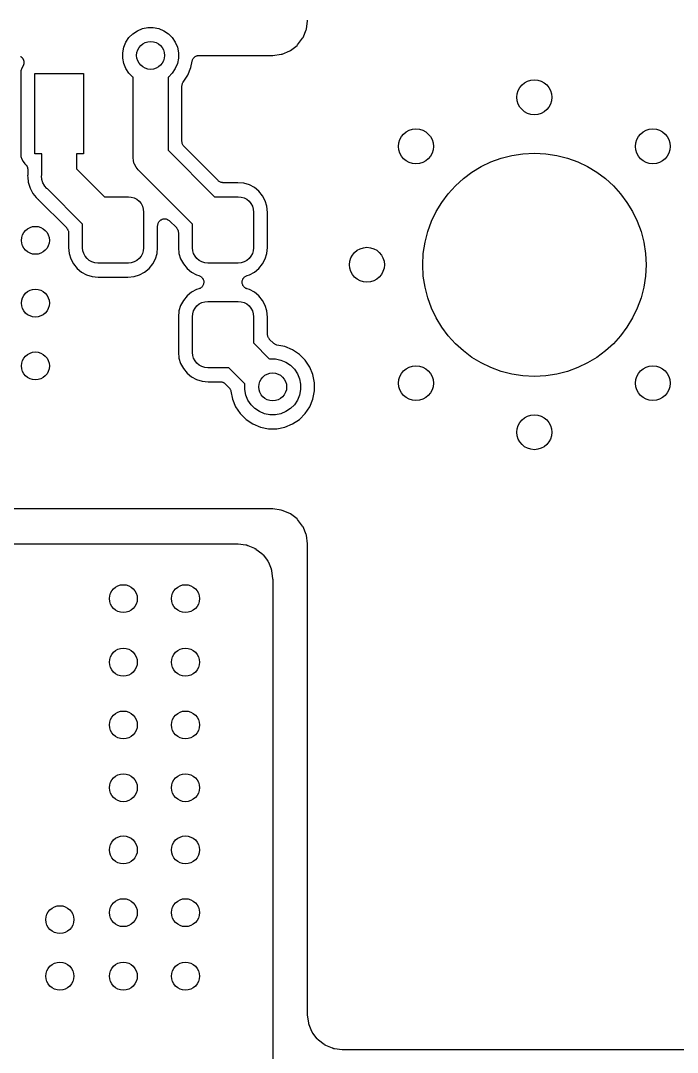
# Model space of a CAD drawing. Extents: x 57.2 to 140.8, y -181.8 to -103.2.
# Drawn here: x 92.89 to 102.3, y -168.79 to -154 of the extents above; entities that cross this region are included whole.
import ezdxf

# ---------------------------------------------------------------- set-up
doc = ezdxf.new("R2010")
doc.units = 0
doc.layers.add('BLACK', color=7, linetype='CONTINUOUS')

msp = doc.modelspace()

# ---------------------------------------------------------------- linework, layer by layer
at = {"layer": 'BLACK', "linetype": 'CONTINUOUS'}
for p, q in [((96.9838, -154.123), (96.9996, -154.003)), ((96.9996, -154.003), (97, -153.997)), ((94.4393, -154.245), (94.495, -154.189)), ((94.495, -154.189), (94.5605, -154.146)), ((94.5605, -154.146), (94.6333, -154.115)), ((94.6333, -154.115), (94.7106, -154.1)), ((94.7106, -154.1), (94.7894, -154.1)), ((94.7894, -154.1), (94.8667, -154.115)), ((94.8667, -154.115), (94.9395, -154.146)), ((94.9395, -154.146), (95.005, -154.189)), ((95.005, -154.189), (95.0607, -154.245)), ((96.9355, -154.244), (96.9805, -154.135)), ((96.9805, -154.135), (96.9838, -154.123)), ((94.3654, -154.383), (94.3955, -154.311)), ((94.3955, -154.311), (94.4393, -154.245)), ((95.0607, -154.245), (95.1045, -154.311)), ((95.1045, -154.311), (95.1346, -154.383)), ((96.7552, -154.429), (96.8484, -154.358)), ((96.8484, -154.358), (96.8575, -154.348)), ((96.8575, -154.348), (96.929, -154.255)), ((96.929, -154.255), (96.9355, -154.244)), ((94.35, -154.461), (94.3654, -154.383)), ((94.35, -154.539), (94.35, -154.461)), ((95.1346, -154.383), (95.15, -154.461)), ((95.15, -154.461), (95.15, -154.539)), ((95.3974, -154.512), (95.4057, -154.508)), ((95.4057, -154.508), (95.4061, -154.507)), ((95.4061, -154.507), (95.4064, -154.507)), ((95.4064, -154.507), (95.4154, -154.505)), ((95.4154, -154.505), (95.4244, -154.502)), ((95.4244, -154.502), (95.4248, -154.502)), ((95.4248, -154.502), (95.4252, -154.502)), ((95.4252, -154.502), (95.4345, -154.501)), ((95.4345, -154.501), (95.4438, -154.5)), ((95.4438, -154.5), (96.4967, -154.5)), ((96.4967, -154.5), (96.5032, -154.5)), ((96.5032, -154.5), (96.6229, -154.484)), ((96.6229, -154.484), (96.6355, -154.48)), ((96.6355, -154.48), (96.7439, -154.436)), ((96.7439, -154.436), (96.7552, -154.429)), ((92.8874, -154.515), (92.8919, -154.517)), ((92.8919, -154.517), (92.8954, -154.52)), ((92.8954, -154.52), (92.8993, -154.523)), ((92.8993, -154.523), (92.9029, -154.527)), ((92.9029, -154.527), (92.9068, -154.53)), ((92.9235, -154.647), (92.9043, -154.683)), ((92.9068, -154.53), (92.9097, -154.534)), ((92.9097, -154.534), (92.913, -154.537)), ((92.913, -154.537), (92.9158, -154.541)), ((92.9158, -154.541), (92.919, -154.545)), ((92.919, -154.545), (92.9212, -154.549)), ((92.9212, -154.549), (92.9238, -154.553)), ((92.9253, -154.643), (92.9235, -154.647)), ((92.9238, -154.553), (92.9257, -154.558)), ((92.9275, -154.639), (92.9253, -154.643)), ((92.9257, -154.558), (92.9281, -154.563)), ((92.9291, -154.634), (92.9275, -154.639)), ((92.9281, -154.563), (92.9294, -154.567)), ((92.931, -154.629), (92.9291, -154.634)), ((92.9294, -154.567), (92.9312, -154.571)), ((92.9319, -154.625), (92.931, -154.629)), ((92.9312, -154.571), (92.9321, -154.576)), ((92.9333, -154.62), (92.9319, -154.625)), ((92.9321, -154.576), (92.9336, -154.581)), ((92.9339, -154.615), (92.9333, -154.62)), ((92.9336, -154.581), (92.934, -154.586)), ((92.9349, -154.61), (92.9339, -154.615)), ((92.934, -154.586), (92.9349, -154.59)), ((92.9349, -154.59), (92.9349, -154.596)), ((92.9349, -154.596), (92.9354, -154.601)), ((92.9354, -154.601), (92.9349, -154.605)), ((92.9349, -154.605), (92.9349, -154.61)), ((94.3654, -154.617), (94.35, -154.539)), ((94.3955, -154.689), (94.3654, -154.617)), ((95.1346, -154.617), (95.1045, -154.689)), ((95.15, -154.539), (95.1346, -154.617)), ((95.3269, -154.675), (95.3457, -154.58)), ((95.3457, -154.58), (95.3459, -154.58)), ((95.3459, -154.58), (95.346, -154.579)), ((95.3459, -154.58), (95.3459, -154.58)), ((95.3459, -154.58), (95.3459, -154.58)), ((95.346, -154.579), (95.3489, -154.57)), ((95.3489, -154.57), (95.3516, -154.561)), ((95.3516, -154.561), (95.3518, -154.561)), ((95.3518, -154.561), (95.3519, -154.561)), ((95.3519, -154.561), (95.3565, -154.552)), ((95.3565, -154.552), (95.3609, -154.544)), ((95.3609, -154.544), (95.3612, -154.544)), ((95.3612, -154.544), (95.3614, -154.543)), ((95.3614, -154.543), (95.3674, -154.536)), ((95.3674, -154.536), (95.3734, -154.529)), ((95.3734, -154.529), (95.3737, -154.529)), ((95.3737, -154.529), (95.3739, -154.528)), ((95.3739, -154.528), (95.3812, -154.523)), ((95.3812, -154.523), (95.3885, -154.517)), ((95.3885, -154.517), (95.3888, -154.517)), ((95.3888, -154.517), (95.3891, -154.516)), ((95.3891, -154.516), (95.3974, -154.512)), ((92.8929, -154.721), (92.8885, -154.765)), ((92.8885, -154.765), (92.8885, -155.905)), ((92.9043, -154.683), (92.8929, -154.721)), ((93.09, -155.91), (93.09, -154.76)), ((93.09, -154.76), (93.79, -154.76)), ((93.79, -154.76), (93.79, -155.91)), ((94.4393, -154.755), (94.3955, -154.689)), ((94.495, -154.811), (94.4393, -154.755)), ((95.0607, -154.755), (95.005, -154.811)), ((95.1045, -154.689), (95.0607, -154.755)), ((95.2169, -154.881), (95.2817, -154.784)), ((95.2817, -154.784), (95.3269, -154.675)), ((94.5, -154.814), (94.495, -154.811)), ((94.5, -155.078), (94.5, -154.814)), ((95.005, -154.811), (95, -154.814)), ((95, -154.814), (95, -155.859)), ((95.2, -154.935), (95.201, -154.926)), ((95.2, -154.937), (95.2, -154.935)), ((95.2, -155.735), (95.2, -154.937)), ((95.2, -154.937), (95.2, -154.937)), ((95.2, -154.937), (95.2, -154.937)), ((95.2, -154.937), (95.2, -154.937)), ((95.201, -154.926), (95.202, -154.917)), ((95.202, -154.917), (95.2021, -154.917)), ((95.2021, -154.917), (95.2022, -154.916)), ((95.2022, -154.916), (95.205, -154.907)), ((95.205, -154.907), (95.2076, -154.898)), ((95.2076, -154.898), (95.2079, -154.898)), ((95.2079, -154.898), (95.2081, -154.897)), ((95.2081, -154.897), (95.2125, -154.889)), ((95.2125, -154.889), (95.2169, -154.881)), ((94.5, -155.95), (94.5, -155.078)), ((94.5, -155.078), (94.5, -155.078)), ((95.2009, -155.744), (95.2, -155.735)), ((95.2017, -155.753), (95.2009, -155.744)), ((95.2019, -155.754), (95.2017, -155.753)), ((95.2046, -155.763), (95.2019, -155.754)), ((95.2019, -155.754), (95.2019, -155.754)), ((95.2072, -155.772), (95.2046, -155.763)), ((95.2074, -155.772), (95.2072, -155.772)), ((95.2075, -155.773), (95.2074, -155.772)), ((95.2119, -155.781), (95.2075, -155.773)), ((95.2161, -155.789), (95.2119, -155.781)), ((95.2165, -155.79), (95.2161, -155.789)), ((95.2167, -155.79), (95.2165, -155.79)), ((95.2225, -155.797), (95.2167, -155.79)), ((95.2283, -155.804), (95.2225, -155.797)), ((95.229, -155.805), (95.2283, -155.804)), ((95.2291, -155.805), (95.229, -155.805)), ((95.229, -155.805), (95.229, -155.805)), ((95.2293, -155.805), (95.2291, -155.805)), ((95.7182, -156.294), (95.2293, -155.805)), ((92.8885, -155.905), (92.8929, -155.949)), ((92.8929, -155.949), (92.9043, -155.987)), ((92.9043, -155.987), (92.9229, -156.022)), ((93.19, -155.91), (93.09, -155.91)), ((93.19, -156.215), (93.19, -155.91)), ((93.79, -155.91), (93.69, -155.91)), ((93.69, -155.91), (93.69, -156.124)), ((94.4988, -155.963), (94.5, -155.95)), ((94.5036, -156.012), (94.4988, -155.963)), ((95, -155.859), (95.6661, -156.525)), ((92.9229, -156.022), (92.9479, -156.052)), ((92.9479, -156.052), (92.9534, -156.057)), ((92.9534, -156.057), (92.9545, -156.058)), ((92.9545, -156.058), (92.9576, -156.061)), ((92.9576, -156.061), (92.961, -156.063)), ((92.961, -156.063), (92.9644, -156.068)), ((92.9644, -156.068), (92.9681, -156.072)), ((92.9681, -156.072), (92.9705, -156.075)), ((92.9705, -156.075), (92.9733, -156.079)), ((92.9733, -156.079), (92.9758, -156.083)), ((92.9758, -156.083), (92.9788, -156.088)), ((92.9788, -156.088), (92.9804, -156.092)), ((92.9804, -156.092), (92.9825, -156.096)), ((92.9825, -156.096), (92.984, -156.101)), ((92.984, -156.101), (92.986, -156.106)), ((92.986, -156.106), (92.9868, -156.11)), ((92.9868, -156.11), (92.9881, -156.115)), ((92.9881, -156.115), (92.9886, -156.12)), ((92.9886, -156.12), (92.9896, -156.125)), ((92.9896, -156.125), (92.9896, -156.13)), ((92.9896, -156.13), (92.99, -156.134)), ((92.99, -156.134), (92.99, -156.2)), ((93.69, -156.124), (94.0911, -156.525)), ((94.5171, -156.056), (94.5036, -156.012)), ((94.5179, -156.059), (94.5171, -156.056)), ((94.5411, -156.102), (94.5179, -156.059)), ((94.5724, -156.14), (94.5411, -156.102)), ((92.9895, -156.21), (92.9878, -156.227)), ((92.9878, -156.227), (92.9895, -156.245)), ((92.99, -156.202), (92.9895, -156.206)), ((92.9895, -156.206), (92.9895, -156.21)), ((92.9895, -156.245), (92.9895, -156.245)), ((92.9895, -156.245), (92.9965, -156.316)), ((92.99, -156.2), (92.99, -156.202)), ((93.1888, -156.227), (93.19, -156.215)), ((93.1936, -156.277), (93.1888, -156.227)), ((93.2079, -156.324), (93.1936, -156.277)), ((94.5819, -156.148), (94.5724, -156.14)), ((95.35, -156.916), (94.5819, -156.148)), ((92.9965, -156.316), (93.006, -156.347)), ((93.006, -156.347), (93.0222, -156.401)), ((93.0222, -156.401), (93.064, -156.479)), ((93.2306, -156.366), (93.2079, -156.324)), ((93.2311, -156.367), (93.2306, -156.366)), ((93.2624, -156.405), (93.2311, -156.367)), ((93.2719, -156.413), (93.2624, -156.405)), ((93.775, -156.916), (93.2719, -156.413)), ((95.7254, -156.3), (95.7182, -156.294)), ((95.7324, -156.306), (95.7254, -156.3)), ((95.7328, -156.306), (95.7324, -156.306)), ((95.7332, -156.307), (95.7328, -156.306)), ((95.7414, -156.311), (95.7332, -156.307)), ((95.7495, -156.315), (95.7414, -156.311)), ((95.75, -156.316), (95.7495, -156.315)), ((95.7504, -156.316), (95.75, -156.316)), ((95.7592, -156.319), (95.7504, -156.316)), ((95.7681, -156.321), (95.7592, -156.319)), ((95.7686, -156.321), (95.7681, -156.321)), ((95.7691, -156.322), (95.7686, -156.321)), ((95.7783, -156.323), (95.7691, -156.322)), ((95.7875, -156.324), (95.7783, -156.323)), ((95.7885, -156.324), (95.7875, -156.324)), ((95.7889, -156.324), (95.7885, -156.324)), ((95.7885, -156.324), (95.7885, -156.324)), ((95.7885, -156.324), (95.7885, -156.324)), ((96.0013, -156.324), (95.7889, -156.324)), ((96.0881, -156.332), (96.0013, -156.324)), ((96.1669, -156.356), (96.0881, -156.332)), ((96.2394, -156.395), (96.1669, -156.356)), ((96.303, -156.447), (96.2394, -156.395)), ((93.064, -156.479), (93.1093, -156.534)), ((93.1093, -156.534), (93.1093, -156.534)), ((93.1093, -156.534), (93.1203, -156.547)), ((93.1203, -156.547), (93.1336, -156.558)), ((93.1336, -156.558), (93.1347, -156.559)), ((93.1347, -156.559), (93.1376, -156.562)), ((93.1376, -156.562), (93.1409, -156.565)), ((93.1409, -156.565), (93.5443, -156.968)), ((94.0911, -156.525), (94.4312, -156.525)), ((94.4312, -156.525), (94.4739, -156.529)), ((94.4739, -156.529), (94.515, -156.542)), ((94.515, -156.542), (94.5528, -156.562)), ((94.5528, -156.562), (94.5859, -156.589)), ((95.6661, -156.525), (96.0062, -156.525)), ((96.0062, -156.525), (96.0489, -156.529)), ((96.0489, -156.529), (96.09, -156.542)), ((96.09, -156.542), (96.1278, -156.562)), ((96.1278, -156.562), (96.1609, -156.589)), ((96.3552, -156.511), (96.303, -156.447)), ((96.394, -156.583), (96.3552, -156.511)), ((94.5859, -156.589), (94.6131, -156.622)), ((94.6131, -156.622), (94.6333, -156.66)), ((94.6333, -156.66), (94.6458, -156.701)), ((94.6458, -156.701), (94.65, -156.744)), ((96.1609, -156.589), (96.1881, -156.622)), ((96.1881, -156.622), (96.2083, -156.66)), ((96.2083, -156.66), (96.2208, -156.701)), ((96.2208, -156.701), (96.225, -156.744)), ((96.4179, -156.662), (96.394, -156.583)), ((96.4265, -156.749), (96.4179, -156.662)), ((94.65, -156.744), (94.65, -157.256)), ((94.8749, -156.878), (94.8812, -156.871)), ((94.8812, -156.871), (94.8814, -156.87)), ((94.8814, -156.87), (94.8815, -156.87)), ((94.8815, -156.87), (94.8888, -156.864)), ((94.8888, -156.864), (94.8964, -156.858)), ((94.8964, -156.858), (94.8966, -156.858)), ((94.8966, -156.858), (94.8967, -156.858)), ((94.8967, -156.858), (94.9051, -156.854)), ((94.9051, -156.854), (94.9137, -156.849)), ((94.9137, -156.849), (94.9138, -156.849)), ((94.9138, -156.849), (94.914, -156.849)), ((94.914, -156.849), (94.9231, -156.846)), ((94.9231, -156.846), (94.9324, -156.844)), ((94.9324, -156.844), (94.9325, -156.844)), ((94.9325, -156.844), (94.9327, -156.844)), ((94.9327, -156.844), (94.9424, -156.843)), ((94.9424, -156.843), (94.9518, -156.842)), ((94.9518, -156.842), (94.952, -156.842)), ((94.952, -156.842), (94.9521, -156.842)), ((94.9521, -156.842), (94.9619, -156.843)), ((94.9619, -156.843), (94.9712, -156.844)), ((94.9712, -156.844), (94.9714, -156.844)), ((94.9714, -156.844), (94.9716, -156.844)), ((94.9716, -156.844), (94.9808, -156.847)), ((94.9808, -156.847), (94.9899, -156.849)), ((94.9899, -156.849), (94.99, -156.85)), ((94.99, -156.85), (94.9902, -156.85)), ((94.9902, -156.85), (94.9986, -156.854)), ((94.9986, -156.854), (95.0071, -156.859)), ((95.0071, -156.859), (95.0072, -156.859)), ((95.0072, -156.859), (95.0074, -156.859)), ((95.0074, -156.859), (95.0147, -156.865)), ((95.0147, -156.865), (95.0222, -156.871)), ((95.0222, -156.871), (95.1193, -156.968)), ((96.225, -156.744), (96.225, -157.256)), ((96.4265, -157.251), (96.4265, -156.749)), ((93.5443, -156.968), (93.5445, -156.968)), ((93.5445, -156.968), (93.5445, -156.968)), ((93.5445, -156.968), (93.5445, -156.968)), ((93.5445, -156.968), (93.5452, -156.969)), ((93.5452, -156.969), (93.551, -156.976)), ((93.551, -156.976), (93.5568, -156.984)), ((93.5568, -156.984), (93.5571, -156.984)), ((93.5571, -156.984), (93.5574, -156.984)), ((93.5574, -156.984), (93.5617, -156.993)), ((93.5617, -156.993), (93.566, -157.001)), ((93.566, -157.001), (93.5662, -157.001)), ((93.5662, -157.001), (93.5664, -157.002)), ((93.5664, -157.002), (93.569, -157.011)), ((93.569, -157.011), (93.5716, -157.019)), ((93.5716, -157.019), (93.5717, -157.02)), ((93.5717, -157.02), (93.5718, -157.02)), ((93.5718, -157.02), (93.5726, -157.03)), ((93.775, -157.256), (93.775, -156.916)), ((94.8515, -156.94), (94.8526, -156.931)), ((94.8515, -156.941), (94.8515, -156.94)), ((94.8515, -156.942), (94.8515, -156.941)), ((94.8515, -156.941), (94.8515, -156.941)), ((94.8515, -156.941), (94.8515, -156.941)), ((94.8515, -157.251), (94.8515, -156.942)), ((94.8526, -156.931), (94.8536, -156.921)), ((94.8536, -156.921), (94.8566, -156.912)), ((94.8536, -156.921), (94.8536, -156.921)), ((94.8536, -156.921), (94.8536, -156.921)), ((94.8566, -156.912), (94.8594, -156.903)), ((94.8594, -156.903), (94.8595, -156.903)), ((94.8595, -156.902), (94.8642, -156.894)), ((94.8595, -156.903), (94.8595, -156.902)), ((94.8642, -156.894), (94.8687, -156.886)), ((94.8687, -156.886), (94.8689, -156.885)), ((94.8689, -156.885), (94.8749, -156.878)), ((94.8689, -156.885), (94.8689, -156.885)), ((95.1193, -156.968), (95.1195, -156.968)), ((95.1195, -156.968), (95.1195, -156.968)), ((95.1195, -156.968), (95.1195, -156.968)), ((95.1195, -156.968), (95.1202, -156.969)), ((95.1202, -156.969), (95.126, -156.976)), ((95.126, -156.976), (95.1318, -156.984)), ((95.1318, -156.984), (95.1321, -156.984)), ((95.1321, -156.984), (95.1324, -156.984)), ((95.1324, -156.984), (95.1367, -156.993)), ((95.1367, -156.993), (95.141, -157.001)), ((95.141, -157.001), (95.1412, -157.001)), ((95.1412, -157.001), (95.1414, -157.002)), ((95.1414, -157.002), (95.144, -157.011)), ((95.144, -157.011), (95.1466, -157.019)), ((95.1466, -157.019), (95.1467, -157.02)), ((95.1467, -157.02), (95.1468, -157.02)), ((95.1468, -157.02), (95.1476, -157.03)), ((95.35, -157.256), (95.35, -156.916)), ((93.5726, -157.03), (93.5735, -157.039)), ((93.5735, -157.039), (93.5735, -157.251)), ((95.1476, -157.03), (95.1485, -157.039)), ((95.1485, -157.039), (95.1485, -157.251)), ((93.5735, -157.251), (93.5821, -157.338)), ((93.7792, -157.299), (93.775, -157.256)), ((93.7917, -157.34), (93.7792, -157.299)), ((94.6458, -157.299), (94.6333, -157.34)), ((94.65, -157.256), (94.6458, -157.299)), ((94.8429, -157.338), (94.8515, -157.251)), ((95.1485, -157.251), (95.1571, -157.338)), ((95.3542, -157.299), (95.35, -157.256)), ((95.3667, -157.34), (95.3542, -157.299)), ((96.2208, -157.299), (96.2083, -157.34)), ((96.225, -157.256), (96.2208, -157.299)), ((96.4179, -157.338), (96.4265, -157.251)), ((93.5821, -157.338), (93.606, -157.417)), ((93.606, -157.417), (93.6448, -157.489)), ((93.8119, -157.378), (93.7917, -157.34)), ((93.8391, -157.411), (93.8119, -157.378)), ((93.8722, -157.438), (93.8391, -157.411)), ((93.91, -157.458), (93.8722, -157.438)), ((93.9511, -157.471), (93.91, -157.458)), ((94.515, -157.458), (94.4739, -157.471)), ((94.5528, -157.438), (94.515, -157.458)), ((94.5859, -157.411), (94.5528, -157.438)), ((94.6131, -157.378), (94.5859, -157.411)), ((94.6333, -157.34), (94.6131, -157.378)), ((94.7802, -157.489), (94.819, -157.417)), ((94.819, -157.417), (94.8429, -157.338)), ((95.1571, -157.338), (95.181, -157.417)), ((95.181, -157.417), (95.2198, -157.489)), ((95.3869, -157.378), (95.3667, -157.34)), ((95.4141, -157.411), (95.3869, -157.378)), ((95.4472, -157.438), (95.4141, -157.411)), ((95.485, -157.458), (95.4472, -157.438)), ((95.5261, -157.471), (95.485, -157.458)), ((96.09, -157.458), (96.0489, -157.471)), ((96.1278, -157.438), (96.09, -157.458)), ((96.1609, -157.411), (96.1278, -157.438)), ((96.1881, -157.378), (96.1609, -157.411)), ((96.2083, -157.34), (96.1881, -157.378)), ((96.3552, -157.489), (96.394, -157.417)), ((96.394, -157.417), (96.4179, -157.338)), ((93.6448, -157.489), (93.697, -157.553)), ((93.697, -157.553), (93.7606, -157.605)), ((93.7606, -157.605), (93.8331, -157.644)), ((93.9937, -157.475), (93.9511, -157.471)), ((94.4312, -157.475), (93.9937, -157.475)), ((94.4739, -157.471), (94.4312, -157.475)), ((94.5919, -157.644), (94.6644, -157.605)), ((94.6644, -157.605), (94.728, -157.553)), ((94.728, -157.553), (94.7802, -157.489)), ((95.2198, -157.489), (95.272, -157.553)), ((95.272, -157.553), (95.3356, -157.605)), ((95.3356, -157.605), (95.4081, -157.644)), ((95.5687, -157.475), (95.5261, -157.471)), ((96.0062, -157.475), (95.5687, -157.475)), ((96.0489, -157.471), (96.0062, -157.475)), ((96.1669, -157.644), (96.2394, -157.605)), ((96.2394, -157.605), (96.303, -157.553)), ((96.303, -157.553), (96.3552, -157.489)), ((93.8331, -157.644), (93.9119, -157.668)), ((93.9119, -157.668), (93.9987, -157.676)), ((93.9987, -157.676), (94.4263, -157.676)), ((94.4263, -157.676), (94.5131, -157.668)), ((94.5131, -157.668), (94.5919, -157.644)), ((95.4081, -157.644), (95.442, -157.654)), ((95.442, -157.654), (95.4431, -157.655)), ((95.4431, -157.655), (95.4431, -157.655)), ((95.4431, -157.655), (95.4431, -157.655)), ((95.4431, -157.655), (95.4434, -157.655)), ((95.4434, -157.655), (95.4524, -157.659)), ((95.4524, -157.659), (95.4611, -157.662)), ((95.4611, -157.662), (95.4612, -157.662)), ((95.4612, -157.662), (95.4613, -157.662)), ((95.4613, -157.662), (95.4696, -157.668)), ((95.4696, -157.668), (95.4772, -157.673)), ((95.4772, -157.673), (95.4773, -157.673)), ((95.4773, -157.673), (95.4774, -157.673)), ((95.4774, -157.673), (95.4844, -157.681)), ((95.4844, -157.681), (95.4909, -157.687)), ((95.4909, -157.687), (95.4909, -157.687)), ((95.4909, -157.687), (95.491, -157.687)), ((95.491, -157.687), (95.4963, -157.695)), ((95.4963, -157.695), (95.5016, -157.704)), ((95.5016, -157.704), (95.5016, -157.704)), ((95.5016, -157.704), (95.5017, -157.704)), ((95.5017, -157.704), (95.5051, -157.712)), ((95.5051, -157.712), (95.5089, -157.722)), ((95.5089, -157.722), (95.5089, -157.722)), ((95.5089, -157.722), (95.509, -157.722)), ((95.509, -157.722), (95.5107, -157.731)), ((95.5125, -157.761), (95.5105, -157.77)), ((95.5107, -157.731), (95.5126, -157.741)), ((95.5126, -157.741), (95.5125, -157.751)), ((95.5125, -157.751), (95.5125, -157.76)), ((95.5125, -157.76), (95.5125, -157.76)), ((95.5125, -157.76), (95.5125, -157.761)), ((95.5126, -157.741), (95.5126, -157.741)), ((95.5126, -157.741), (95.5126, -157.741)), ((96.0624, -157.759), (96.0625, -157.749)), ((96.0643, -157.769), (96.0624, -157.759)), ((96.0624, -157.759), (96.0624, -157.759)), ((96.0624, -157.759), (96.0624, -157.759)), ((96.0625, -157.739), (96.0645, -157.73)), ((96.0625, -157.74), (96.0625, -157.739)), ((96.0625, -157.749), (96.0625, -157.74)), ((96.0625, -157.74), (96.0625, -157.74)), ((96.0645, -157.73), (96.0664, -157.721)), ((96.0664, -157.721), (96.0665, -157.72)), ((96.0665, -157.72), (96.0703, -157.711)), ((96.0665, -157.72), (96.0665, -157.72)), ((96.0703, -157.711), (96.074, -157.703)), ((96.074, -157.703), (96.074, -157.702)), ((96.074, -157.702), (96.0741, -157.702)), ((96.0741, -157.702), (96.0796, -157.694)), ((96.0796, -157.694), (96.0848, -157.686)), ((96.0848, -157.686), (96.0849, -157.686)), ((96.0849, -157.686), (96.085, -157.686)), ((96.085, -157.686), (96.0919, -157.679)), ((96.0919, -157.679), (96.0987, -157.673)), ((96.0987, -157.673), (96.0988, -157.673)), ((96.0988, -157.673), (96.0989, -157.672)), ((96.0989, -157.672), (96.1068, -157.667)), ((96.1068, -157.667), (96.1149, -157.662)), ((96.1149, -157.662), (96.115, -157.662)), ((96.115, -157.662), (96.1152, -157.662)), ((96.1152, -157.662), (96.124, -157.658)), ((96.124, -157.658), (96.133, -157.654)), ((96.133, -157.654), (96.1332, -157.654)), ((96.1332, -157.654), (96.1669, -157.644)), ((96.1332, -157.654), (96.1332, -157.654)), ((96.1332, -157.654), (96.1332, -157.654)), ((95.3356, -157.895), (95.272, -157.947)), ((95.4081, -157.856), (95.3356, -157.895)), ((95.442, -157.846), (95.4081, -157.856)), ((95.4511, -157.842), (95.442, -157.846)), ((95.4598, -157.838), (95.4511, -157.842)), ((95.46, -157.838), (95.4598, -157.838)), ((95.4601, -157.838), (95.46, -157.838)), ((95.4682, -157.833), (95.4601, -157.838)), ((95.4761, -157.828), (95.4682, -157.833)), ((95.4762, -157.827), (95.4761, -157.828)), ((95.4763, -157.827), (95.4762, -157.827)), ((95.4832, -157.821), (95.4763, -157.827)), ((95.49, -157.814), (95.4832, -157.821)), ((95.4901, -157.814), (95.49, -157.814)), ((95.4902, -157.814), (95.4901, -157.814)), ((95.4954, -157.806), (95.4902, -157.814)), ((95.5009, -157.798), (95.4954, -157.806)), ((95.501, -157.798), (95.5009, -157.798)), ((95.5046, -157.789), (95.501, -157.797)), ((95.501, -157.797), (95.501, -157.798)), ((95.5085, -157.78), (95.5046, -157.789)), ((95.5086, -157.779), (95.5085, -157.78)), ((95.5085, -157.78), (95.5085, -157.78)), ((95.5105, -157.77), (95.5086, -157.779)), ((96.066, -157.778), (96.0643, -157.769)), ((96.0661, -157.778), (96.066, -157.778)), ((96.0698, -157.787), (96.0661, -157.778)), ((96.0661, -157.778), (96.0661, -157.778)), ((96.0733, -157.796), (96.0698, -157.787)), ((96.0734, -157.796), (96.0733, -157.796)), ((96.0786, -157.804), (96.0734, -157.796)), ((96.0734, -157.796), (96.0734, -157.796)), ((96.084, -157.813), (96.0786, -157.804)), ((96.0841, -157.813), (96.084, -157.813)), ((96.0905, -157.819), (96.0841, -157.813)), ((96.0841, -157.813), (96.0841, -157.813)), ((96.0976, -157.827), (96.0905, -157.819)), ((96.0977, -157.827), (96.0976, -157.827)), ((96.0978, -157.827), (96.0977, -157.827)), ((96.1054, -157.832), (96.0978, -157.827)), ((96.1137, -157.838), (96.1054, -157.832)), ((96.1138, -157.838), (96.1137, -157.838)), ((96.1139, -157.838), (96.1138, -157.838)), ((96.1227, -157.841), (96.1139, -157.838)), ((96.1316, -157.845), (96.1227, -157.841)), ((96.1319, -157.845), (96.1316, -157.845)), ((96.133, -157.846), (96.1319, -157.845)), ((96.1319, -157.845), (96.1319, -157.845)), ((96.1319, -157.845), (96.1319, -157.845)), ((96.1669, -157.856), (96.133, -157.846)), ((96.2394, -157.895), (96.1669, -157.856)), ((96.303, -157.947), (96.2394, -157.895)), ((95.2198, -158.011), (95.181, -158.083)), ((95.272, -157.947), (95.2198, -158.011)), ((95.4472, -158.062), (95.485, -158.042)), ((95.485, -158.042), (95.5261, -158.029)), ((95.5261, -158.029), (95.5687, -158.025)), ((95.5687, -158.025), (96.0062, -158.025)), ((96.0062, -158.025), (96.0489, -158.029)), ((96.0489, -158.029), (96.09, -158.042)), ((96.09, -158.042), (96.1278, -158.062)), ((96.3552, -158.011), (96.303, -157.947)), ((96.394, -158.083), (96.3552, -158.011)), ((95.1571, -158.162), (95.1485, -158.249)), ((95.181, -158.083), (95.1571, -158.162)), ((95.35, -158.244), (95.3542, -158.201)), ((95.3542, -158.201), (95.3667, -158.16)), ((95.3667, -158.16), (95.3869, -158.122)), ((95.3869, -158.122), (95.4141, -158.089)), ((95.4141, -158.089), (95.4472, -158.062)), ((96.1278, -158.062), (96.1609, -158.089)), ((96.1609, -158.089), (96.1881, -158.122)), ((96.1881, -158.122), (96.2083, -158.16)), ((96.2083, -158.16), (96.2208, -158.201)), ((96.2208, -158.201), (96.225, -158.244)), ((96.4179, -158.162), (96.394, -158.083)), ((96.4265, -158.249), (96.4179, -158.162)), ((95.1485, -158.249), (95.1485, -158.751)), ((95.35, -158.756), (95.35, -158.244)), ((96.225, -158.244), (96.225, -158.621)), ((96.4265, -158.499), (96.4265, -158.249)), ((96.4274, -158.508), (96.4265, -158.499)), ((96.225, -158.621), (96.4547, -158.851)), ((96.4282, -158.517), (96.4274, -158.508)), ((96.4283, -158.518), (96.4282, -158.517)), ((96.4284, -158.518), (96.4283, -158.518)), ((96.431, -158.527), (96.4284, -158.518)), ((96.4336, -158.536), (96.431, -158.527)), ((96.4338, -158.536), (96.4336, -158.536)), ((96.434, -158.537), (96.4338, -158.536)), ((96.4383, -158.545), (96.434, -158.537)), ((96.4426, -158.553), (96.4383, -158.545)), ((96.4429, -158.554), (96.4426, -158.553)), ((96.4432, -158.554), (96.4429, -158.554)), ((96.449, -158.561), (96.4432, -158.554)), ((96.4548, -158.568), (96.449, -158.561)), ((96.4555, -158.569), (96.4548, -158.568)), ((96.4557, -158.569), (96.4555, -158.569)), ((96.4555, -158.569), (96.4555, -158.569)), ((96.4555, -158.569), (96.4555, -158.569)), ((96.5093, -158.623), (96.4557, -158.569)), ((96.5164, -158.629), (96.5093, -158.623)), ((96.5235, -158.635), (96.5164, -158.629)), ((96.524, -158.635), (96.5235, -158.635)), ((96.5244, -158.635), (96.524, -158.635)), ((96.5325, -158.64), (96.5244, -158.635)), ((96.5405, -158.644), (96.5325, -158.64)), ((96.5411, -158.644), (96.5405, -158.644)), ((96.5416, -158.645), (96.5411, -158.644)), ((96.5504, -158.647), (96.5416, -158.645)), ((96.5591, -158.65), (96.5504, -158.647)), ((95.1485, -158.751), (95.1571, -158.838)), ((95.3542, -158.799), (95.35, -158.756)), ((96.5602, -158.65), (96.5591, -158.65)), ((96.5603, -158.65), (96.5602, -158.65)), ((96.5605, -158.65), (96.5603, -158.65)), ((96.5603, -158.65), (96.5603, -158.65)), ((96.675, -158.673), (96.5605, -158.65)), ((96.7842, -158.718), (96.675, -158.673)), ((96.8825, -158.784), (96.7842, -158.718)), ((96.966, -158.868), (96.8825, -158.784)), ((95.1571, -158.838), (95.181, -158.917)), ((95.181, -158.917), (95.2198, -158.989)), ((95.3667, -158.84), (95.3542, -158.799)), ((95.3869, -158.878), (95.3667, -158.84)), ((95.4141, -158.911), (95.3869, -158.878)), ((95.4472, -158.938), (95.4141, -158.911)), ((95.485, -158.958), (95.4472, -158.938)), ((96.4547, -158.851), (96.4606, -158.85)), ((96.4606, -158.85), (96.5394, -158.85)), ((96.5394, -158.85), (96.6167, -158.865)), ((96.6167, -158.865), (96.6895, -158.896)), ((96.6895, -158.896), (96.755, -158.939)), ((96.755, -158.939), (96.8107, -158.995)), ((97.0317, -158.966), (96.966, -158.868)), ((95.2198, -158.989), (95.272, -159.053)), ((95.272, -159.053), (95.3356, -159.105)), ((95.5261, -158.971), (95.485, -158.958)), ((95.5687, -158.975), (95.5261, -158.971)), ((95.8714, -158.975), (95.5687, -158.975)), ((96.1012, -159.205), (95.8714, -158.975)), ((96.8107, -158.995), (96.8545, -159.061)), ((96.8545, -159.061), (96.8846, -159.133)), ((97.0769, -159.075), (97.0317, -158.966)), ((97.1, -159.191), (97.0769, -159.075)), ((95.3356, -159.105), (95.4081, -159.144)), ((95.4081, -159.144), (95.4869, -159.168)), ((95.4869, -159.168), (95.5737, -159.176)), ((95.5737, -159.176), (95.7486, -159.176)), ((95.7486, -159.176), (95.749, -159.176)), ((95.749, -159.176), (95.749, -159.176)), ((95.749, -159.176), (95.749, -159.176)), ((95.749, -159.176), (95.75, -159.176)), ((95.75, -159.176), (95.7592, -159.177)), ((95.7592, -159.177), (95.7684, -159.178)), ((95.7684, -159.178), (95.7689, -159.179)), ((95.7689, -159.179), (95.7694, -159.179)), ((95.7694, -159.179), (95.7782, -159.181)), ((95.7782, -159.181), (95.7871, -159.184)), ((95.7871, -159.184), (95.7875, -159.184)), ((95.7875, -159.184), (95.788, -159.185)), ((95.788, -159.185), (95.7961, -159.189)), ((95.7961, -159.189), (95.8043, -159.193)), ((95.8043, -159.193), (95.8047, -159.194)), ((95.8047, -159.194), (95.8051, -159.194)), ((95.8051, -159.194), (95.8122, -159.2)), ((95.8122, -159.2), (95.8193, -159.206)), ((95.8193, -159.206), (95.8729, -159.259)), ((96.1, -159.211), (96.1012, -159.205)), ((96.1, -159.289), (96.1, -159.211)), ((96.8846, -159.133), (96.9, -159.211)), ((96.9, -159.211), (96.9, -159.289)), ((97.1, -159.309), (97.1, -159.191)), ((95.8729, -159.259), (95.8731, -159.259)), ((95.8731, -159.259), (95.8731, -159.259)), ((95.8731, -159.259), (95.8731, -159.26)), ((95.8731, -159.26), (95.8739, -159.26)), ((95.8739, -159.26), (95.8796, -159.267)), ((95.8796, -159.267), (95.8854, -159.275)), ((95.8854, -159.275), (95.8857, -159.275)), ((95.8857, -159.275), (95.8861, -159.276)), ((95.8861, -159.276), (95.8903, -159.284)), ((95.8903, -159.284), (95.8946, -159.292)), ((95.8946, -159.292), (95.8948, -159.292)), ((95.8948, -159.292), (95.8951, -159.293)), ((95.8951, -159.293), (95.8976, -159.302)), ((95.8976, -159.302), (95.9003, -159.311)), ((95.9003, -159.311), (95.9231, -159.425)), ((96.1154, -159.367), (96.1, -159.289)), ((96.1455, -159.439), (96.1154, -159.367)), ((96.8846, -159.367), (96.8545, -159.439)), ((96.9, -159.289), (96.8846, -159.367)), ((97.0769, -159.425), (97.1, -159.309)), ((95.9231, -159.425), (95.9683, -159.534)), ((95.9683, -159.534), (96.0339, -159.632)), ((96.1893, -159.505), (96.1455, -159.439)), ((96.245, -159.561), (96.1893, -159.505)), ((96.8107, -159.505), (96.755, -159.561)), ((96.8545, -159.439), (96.8107, -159.505)), ((96.966, -159.632), (97.0317, -159.534)), ((97.0317, -159.534), (97.0769, -159.425)), ((96.0339, -159.632), (96.1175, -159.716)), ((96.3105, -159.604), (96.245, -159.561)), ((96.3833, -159.635), (96.3105, -159.604)), ((96.4606, -159.65), (96.3833, -159.635)), ((96.5394, -159.65), (96.4606, -159.65)), ((96.6167, -159.635), (96.5394, -159.65)), ((96.6895, -159.604), (96.6167, -159.635)), ((96.755, -159.561), (96.6895, -159.604)), ((96.8825, -159.716), (96.966, -159.632)), ((96.1175, -159.716), (96.2158, -159.782)), ((96.2158, -159.782), (96.325, -159.827)), ((96.325, -159.827), (96.4409, -159.85)), ((96.5591, -159.85), (96.675, -159.827)), ((96.675, -159.827), (96.7842, -159.782)), ((96.7842, -159.782), (96.8825, -159.716)), ((96.4409, -159.85), (96.5591, -159.85)), ((96.4967, -161), (90.2046, -161)), ((96.5032, -161), (96.4967, -161)), ((96.6229, -161.016), (96.5032, -161)), ((96.6355, -161.02), (96.6229, -161.016)), ((96.7439, -161.064), (96.6355, -161.02)), ((96.7552, -161.071), (96.7439, -161.064)), ((96.8484, -161.142), (96.7552, -161.071)), ((96.8575, -161.152), (96.8484, -161.142)), ((96.929, -161.245), (96.8575, -161.152)), ((96.9355, -161.256), (96.929, -161.245)), ((96.9805, -161.365), (96.9355, -161.256)), ((96.9838, -161.377), (96.9805, -161.365)), ((96.9996, -161.497), (96.9838, -161.377)), ((86.2566, -161.5), (95.9934, -161.5)), ((95.9934, -161.5), (95.9948, -161.5)), ((95.9948, -161.5), (96.0006, -161.501)), ((96.0006, -161.501), (96.0065, -161.501)), ((96.0065, -161.501), (96.1164, -161.515)), ((96.1164, -161.515), (96.1177, -161.516)), ((96.1177, -161.516), (96.1203, -161.516)), ((96.1203, -161.516), (96.1229, -161.516)), ((96.1229, -161.516), (96.1298, -161.518)), ((96.1298, -161.518), (96.1367, -161.52)), ((96.1367, -161.52), (96.1391, -161.521)), ((96.1391, -161.521), (96.1416, -161.522)), ((96.1416, -161.522), (96.2378, -161.562)), ((96.2378, -161.562), (96.2391, -161.562)), ((96.2391, -161.562), (96.2414, -161.564)), ((96.2414, -161.564), (96.2439, -161.565)), ((96.2439, -161.565), (96.2499, -161.568)), ((96.2499, -161.568), (96.2562, -161.572)), ((96.2562, -161.572), (96.2582, -161.574)), ((96.2582, -161.574), (96.2604, -161.575)), ((96.2604, -161.575), (96.3431, -161.638)), ((97, -161.503), (96.9996, -161.497)), ((97, -168.243), (97, -161.503)), ((96.3431, -161.638), (96.3442, -161.639)), ((96.3442, -161.639), (96.3461, -161.641)), ((96.3461, -161.641), (96.3482, -161.643)), ((96.3482, -161.643), (96.3531, -161.648)), ((96.3531, -161.648), (96.3583, -161.653)), ((96.3583, -161.653), (96.3598, -161.655)), ((96.3598, -161.655), (96.3616, -161.657)), ((96.3616, -161.657), (96.425, -161.74)), ((96.425, -161.74), (96.4258, -161.741)), ((96.4258, -161.741), (96.4272, -161.743)), ((96.4272, -161.743), (96.4289, -161.745)), ((96.4289, -161.745), (96.4322, -161.751)), ((96.4322, -161.751), (96.4359, -161.757)), ((96.4359, -161.757), (96.4368, -161.76)), ((96.4368, -161.76), (96.4381, -161.762)), ((96.4381, -161.762), (96.4779, -161.858)), ((96.4779, -161.858), (96.4784, -161.86)), ((96.4784, -161.86), (96.4792, -161.862)), ((96.4792, -161.862), (96.4803, -161.865)), ((96.4803, -161.865), (96.4819, -161.872)), ((96.4819, -161.872), (96.4839, -161.878)), ((96.4839, -161.878), (96.4841, -161.881)), ((96.4841, -161.881), (96.4847, -161.884)), ((96.4847, -161.884), (96.4991, -161.994)), ((96.4991, -161.994), (96.4993, -161.995)), ((96.4993, -161.995), (96.4994, -162.001)), ((96.4994, -162.001), (96.5, -162.007)), ((96.5, -162.007), (96.5, -172.993)), ((97.0006, -168.249), (97, -168.243)), ((97.0007, -168.255), (97.0006, -168.249)), ((97.0009, -168.256), (97.0007, -168.255)), ((97.0153, -168.366), (97.0009, -168.256)), ((97.0159, -168.369), (97.0153, -168.366)), ((97.0161, -168.372), (97.0159, -168.369)), ((97.0181, -168.378), (97.0161, -168.372)), ((97.0197, -168.385), (97.0181, -168.378)), ((97.0208, -168.388), (97.0197, -168.385)), ((97.0216, -168.39), (97.0208, -168.388)), ((97.0221, -168.392), (97.0216, -168.39)), ((97.0619, -168.488), (97.0221, -168.392)), ((97.0632, -168.49), (97.0619, -168.488)), ((97.0641, -168.493), (97.0632, -168.49)), ((97.0678, -168.499), (97.0641, -168.493)), ((97.0711, -168.505), (97.0678, -168.499)), ((97.0728, -168.507), (97.0711, -168.505)), ((97.0742, -168.509), (97.0728, -168.507)), ((97.075, -168.51), (97.0742, -168.509)), ((97.1384, -168.593), (97.075, -168.51)), ((97.1402, -168.595), (97.1384, -168.593)), ((97.1417, -168.597), (97.1402, -168.595)), ((97.1469, -168.602), (97.1417, -168.597)), ((97.1518, -168.607), (97.1469, -168.602)), ((97.1539, -168.609), (97.1518, -168.607)), ((97.1558, -168.611), (97.1539, -168.609)), ((97.1569, -168.612), (97.1558, -168.611)), ((97.2396, -168.675), (97.1569, -168.612)), ((97.2418, -168.676), (97.2396, -168.675)), ((97.2438, -168.678), (97.2418, -168.676)), ((97.25, -168.682), (97.2438, -168.678)), ((97.2561, -168.685), (97.25, -168.682)), ((97.2586, -168.686), (97.2561, -168.685)), ((97.2609, -168.688), (97.2586, -168.686)), ((97.2622, -168.688), (97.2609, -168.688)), ((97.3584, -168.728), (97.2622, -168.688)), ((97.3609, -168.729), (97.3584, -168.728)), ((97.3633, -168.73), (97.3609, -168.729)), ((97.3702, -168.732), (97.3633, -168.73)), ((97.3771, -168.734), (97.3702, -168.732)), ((97.3797, -168.734), (97.3771, -168.734)), ((97.3823, -168.734), (97.3797, -168.734)), ((97.3836, -168.735), (97.3823, -168.734)), ((97.4935, -168.749), (97.3836, -168.735)), ((97.4994, -168.749), (97.4935, -168.749)), ((97.5052, -168.75), (97.4994, -168.749)), ((97.5066, -168.75), (97.5052, -168.75)), ((103.493, -168.75), (97.5066, -168.75))]:
    msp.add_line(p, q, dxfattribs=at)
at = {"layer": 'BLACK'}
for centre, radius in [((94.75, -154.5), 0.2), ((100.25, -155.1), 0.25), ((98.5529, -155.803), 0.25), ((101.947, -155.803), 0.25), ((100.25, -157.5), 1.6), ((93.1, -157.15), 0.2), ((97.85, -157.5), 0.25), ((93.1, -158.05), 0.2), ((93.1, -158.95), 0.2), ((96.5, -159.25), 0.2), ((98.5529, -159.197), 0.25), ((101.947, -159.197), 0.25), ((100.25, -159.9), 0.25), ((94.36, -162.285), 0.2), ((95.25, -162.285), 0.2), ((94.36, -163.195), 0.2), ((95.25, -163.195), 0.2), ((94.36, -164.095), 0.2), ((95.25, -164.095), 0.2), ((94.36, -164.995), 0.2), ((95.25, -164.995), 0.2), ((94.36, -165.885), 0.2), ((95.25, -165.885), 0.2), ((94.36, -166.785), 0.2), ((95.25, -166.785), 0.2), ((93.45, -166.885), 0.2), ((93.45, -167.695), 0.2), ((94.36, -167.695), 0.2), ((95.25, -167.695), 0.2)]:
    msp.add_circle(centre, radius, dxfattribs=at)

doc.saveas('drawing.dxf')
